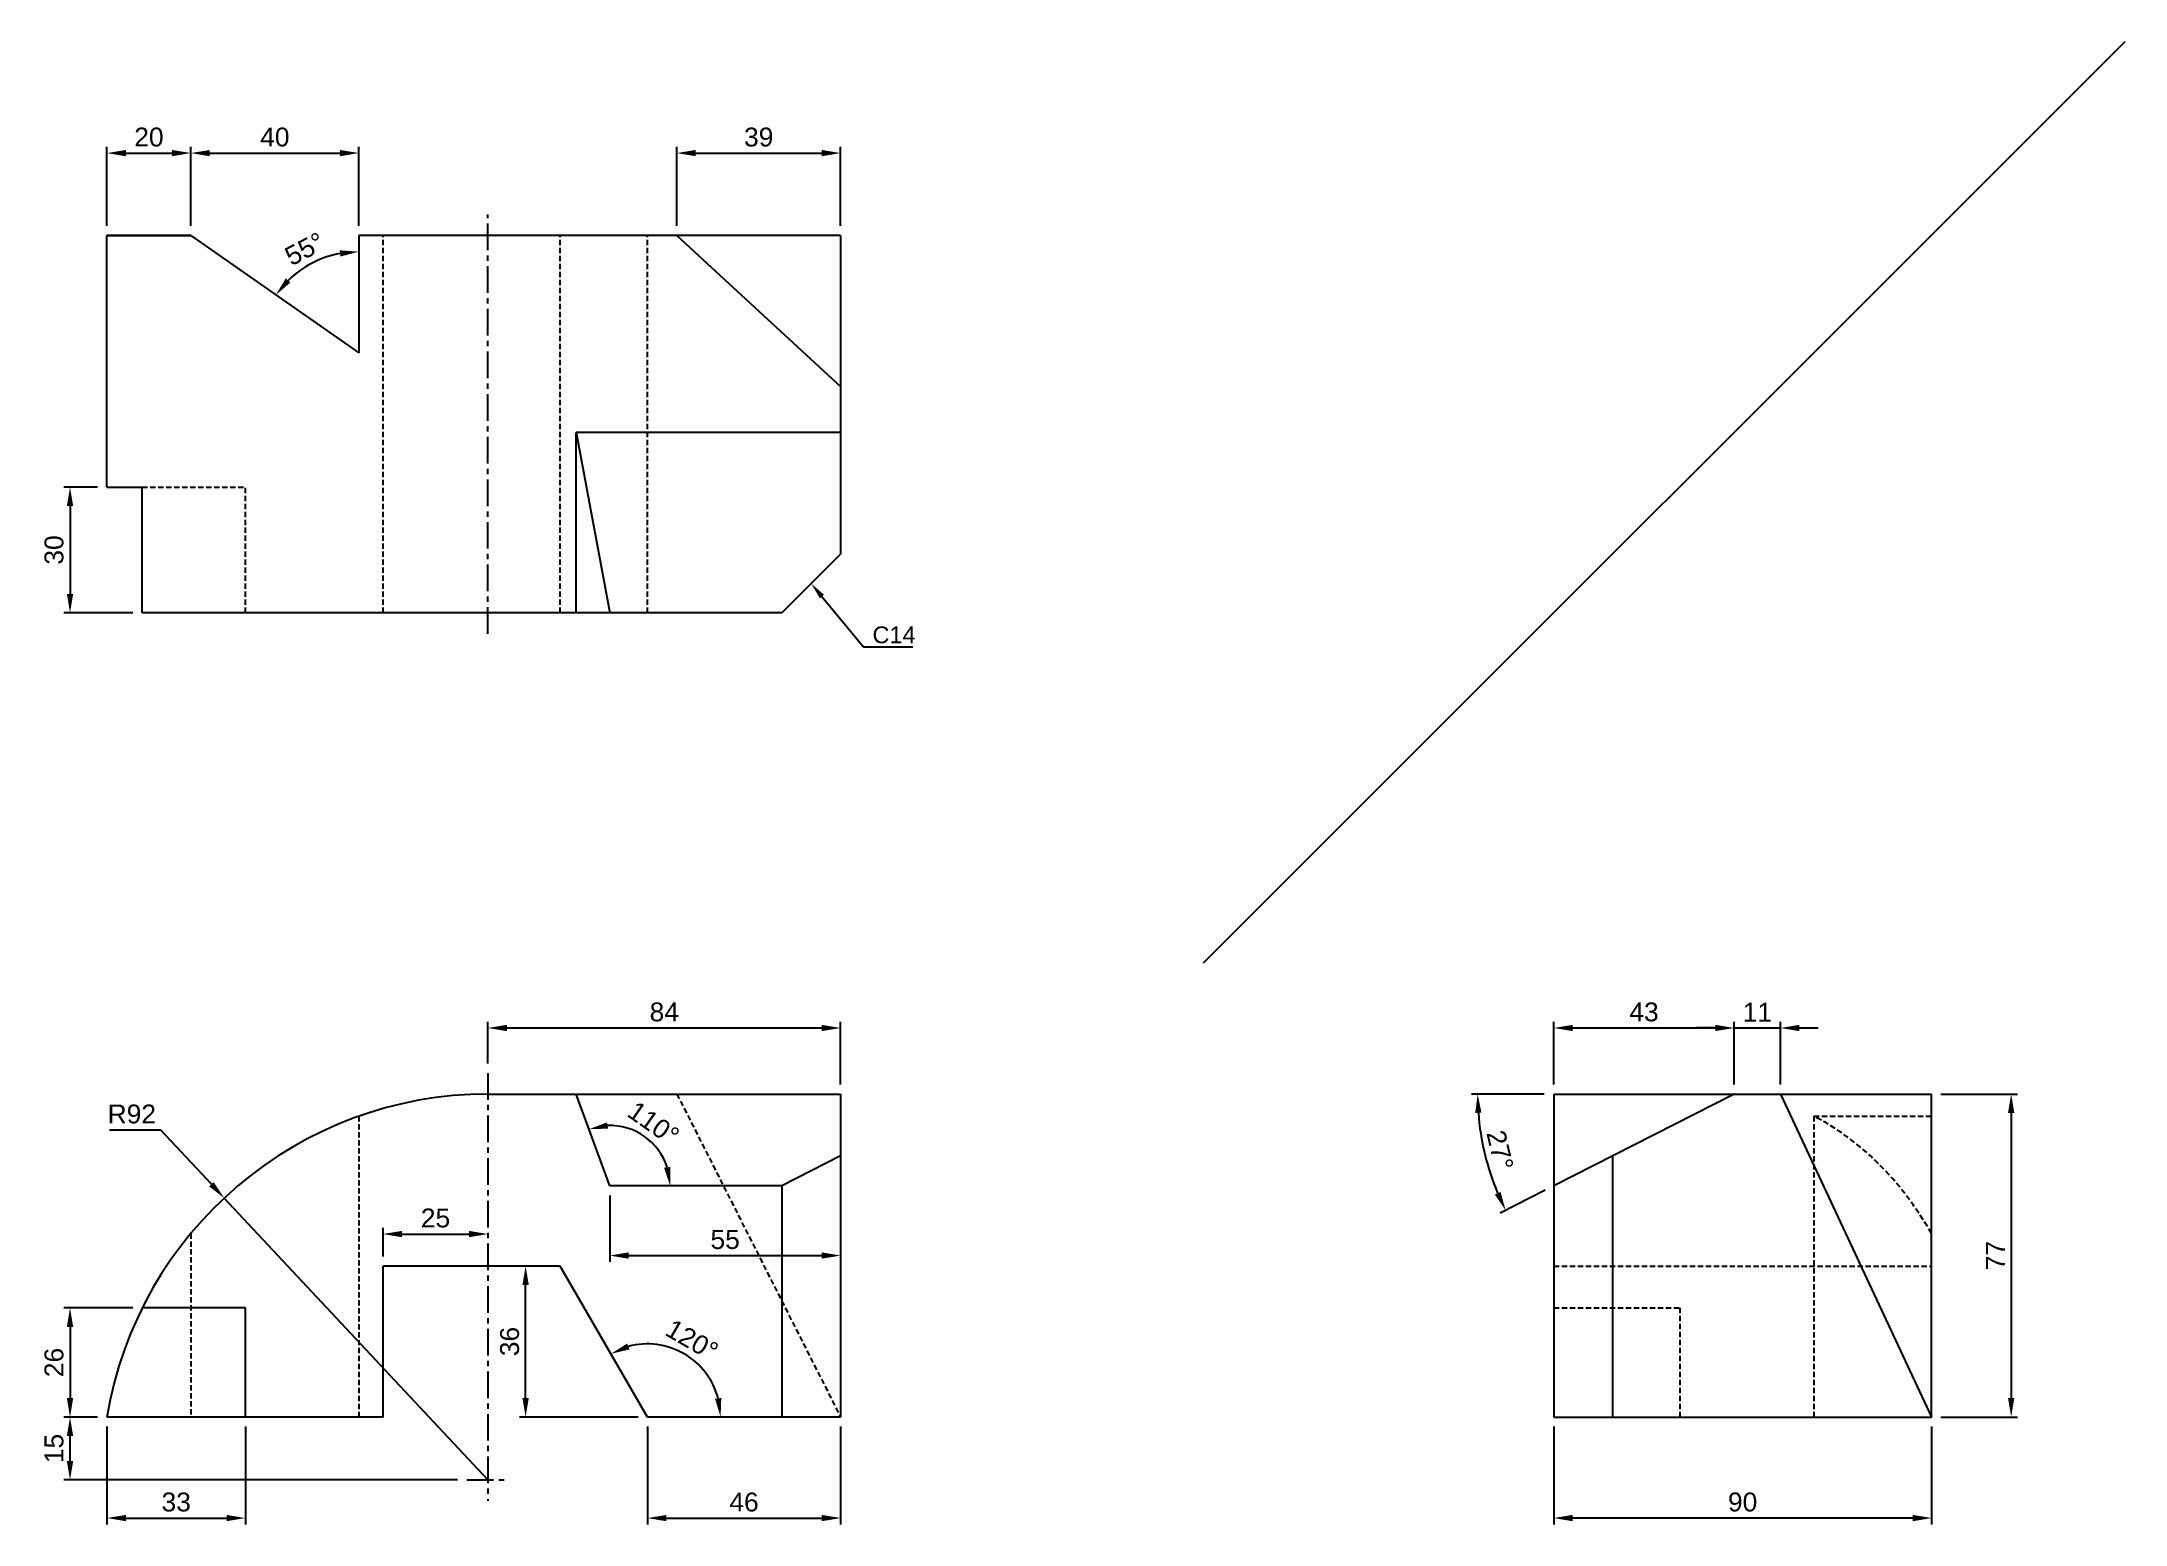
# Model space of a CAD drawing. Header units: millimetres. Extents: x 67 to 563, y 64 to 417.
import ezdxf
from ezdxf import colors
from ezdxf.entities.mleader import LeaderData, LeaderLine
from ezdxf.math import Vec2, Vec3

# ---------------------------------------------------------------- set-up
doc = ezdxf.new("R2010")
doc.units = ezdxf.units.MM
doc.header["$LTSCALE"] = 0.2
doc.linetypes.add('CENTER', pattern=[50.8, 31.75, -6.35, 6.35, -6.35])
doc.linetypes.add('HIDDEN', pattern=[9.525, 6.35, -3.175])
for name, color, linetype in [('center', 3, 'CENTER'), ('dim', 1, 'Continuous'), ('hidden', 2, 'HIDDEN'), ('model', 7, 'Continuous'), ('mview', 4, 'Continuous')]:
    doc.layers.add(name, color=color, linetype=linetype)
doc.styles.get("Standard").update_dxf_attribs({"font": 'arial.ttf'})
doc.dimstyles.new('ISO-25', dxfattribs={"dimscale": 1.5, "dimtxt": 3, "dimasz": 3, "dimexe": 1, "dimexo": 1.5, "dimgap": 1, "dimtad": 1, "dimtoh": 1, "dimtxsty": 'Standard', "dimcen": 0, "dimadec": 0, "dimazin": 0, "dimtfac": 1, "dimtmove": 0, "dimatfit": 3, "dimfxl": 1, "dimarcsym": 0})

# ---------------------------------------------------------------- blocks, each defined once
blk = doc.blocks.new('*D2')
at = {"layer": 'Defpoints', "color": 0, "transparency": 16777216}
for p in [(102.65, 390.87), (82.65, 371.27), (102.65, 371.27)]:
    blk.add_point(p, dxfattribs=at)
at = {"layer": 'dim', "color": 0, "lineweight": -2, "transparency": 16777216}
for p, q in [((82.65, 373.52), (82.65, 392.37)), ((102.65, 373.52), (102.65, 392.37)), ((87.15, 390.87), (98.15, 390.87))]:
    blk.add_line(p, q, dxfattribs=at)
at = {"layer": 'dim', "color": 0, "transparency": 16777216}
for points in [[(87.15, 391.62), (87.15, 390.12), (82.65, 390.87)], [(98.15, 391.62), (98.15, 390.12), (102.65, 390.87)]]:
    blk.add_solid(points, dxfattribs=at)
at = {"layer": 'dim', "color": 0, "transparency": 16777216, "insert": (92.65, 394.67), "char_height": 4.5, "attachment_point": 5}
blk.add_mtext('20', dxfattribs=at)
blk = doc.blocks.new('*D3')
at = {"layer": 'Defpoints', "color": 0, "transparency": 16777216}
for p in [(142.65, 390.87), (102.65, 371.27), (142.65, 371.27)]:
    blk.add_point(p, dxfattribs=at)
at = {"layer": 'dim', "color": 0, "lineweight": -2, "transparency": 16777216}
for p, q in [((102.65, 373.52), (102.65, 392.37)), ((142.65, 373.52), (142.65, 392.37)), ((107.15, 390.87), (138.15, 390.87))]:
    blk.add_line(p, q, dxfattribs=at)
at = {"layer": 'dim', "color": 0, "transparency": 16777216}
for points in [[(107.15, 391.62), (107.15, 390.12), (102.65, 390.87)], [(138.15, 391.62), (138.15, 390.12), (142.65, 390.87)]]:
    blk.add_solid(points, dxfattribs=at)
at = {"layer": 'dim', "color": 0, "transparency": 16777216, "insert": (122.65, 394.67), "char_height": 4.5, "attachment_point": 5}
blk.add_mtext('40', dxfattribs=at)
blk = doc.blocks.new('*D4')
at = {"layer": 'Defpoints', "color": 0, "transparency": 16777216}
for p in [(257.42, 390.87), (218.42, 371.27), (257.42, 371.27)]:
    blk.add_point(p, dxfattribs=at)
at = {"layer": 'dim', "color": 0, "lineweight": -2, "transparency": 16777216}
for p, q in [((218.42, 373.52), (218.42, 392.37)), ((257.42, 373.52), (257.42, 392.37)), ((222.92, 390.87), (252.92, 390.87))]:
    blk.add_line(p, q, dxfattribs=at)
at = {"layer": 'dim', "color": 0, "transparency": 16777216}
for points in [[(222.92, 391.62), (222.92, 390.12), (218.42, 390.87)], [(252.92, 391.62), (252.92, 390.12), (257.42, 390.87)]]:
    blk.add_solid(points, dxfattribs=at)
at = {"layer": 'dim', "color": 0, "transparency": 16777216, "insert": (237.92, 394.67), "char_height": 4.5, "attachment_point": 5}
blk.add_mtext('39', dxfattribs=at)
blk = doc.blocks.new('*D5')
at = {"layer": 'Defpoints', "color": 0, "transparency": 16777216}
for p in [(82.65, 311.27), (73.85, 281.27), (91.06, 281.27)]:
    blk.add_point(p, dxfattribs=at)
at = {"layer": 'dim', "color": 0, "lineweight": -2, "transparency": 16777216}
for p, q in [((80.4, 311.27), (72.35, 311.27)), ((73.85, 306.77), (73.85, 285.77)), ((88.81, 281.27), (72.35, 281.27))]:
    blk.add_line(p, q, dxfattribs=at)
at = {"layer": 'dim', "color": 0, "transparency": 16777216}
for points in [[(73.1, 306.77), (74.6, 306.77), (73.85, 311.27)], [(73.1, 285.77), (74.6, 285.77), (73.85, 281.27)]]:
    blk.add_solid(points, dxfattribs=at)
at = {"layer": 'dim', "color": 0, "transparency": 16777216, "insert": (70.05, 296.27), "char_height": 4.5, "attachment_point": 5, "rotation": 90}
blk.add_mtext('30', dxfattribs=at)
blk = doc.blocks.new('*D7')
at = {"layer": 'Defpoints', "color": 0, "transparency": 16777216}
for p in [(73.85, 89.59), (82.65, 89.59), (168.42, 74.59)]:
    blk.add_point(p, dxfattribs=at)
at = {"layer": 'dim', "color": 0, "lineweight": -2, "transparency": 16777216}
for p, q in [((80.4, 89.59), (72.35, 89.59)), ((73.85, 79.09), (73.85, 85.09)), ((166.17, 74.59), (72.35, 74.59))]:
    blk.add_line(p, q, dxfattribs=at)
at = {"layer": 'dim', "color": 0, "transparency": 16777216}
for points in [[(73.1, 85.09), (74.6, 85.09), (73.85, 89.59)], [(73.1, 79.09), (74.6, 79.09), (73.85, 74.59)]]:
    blk.add_solid(points, dxfattribs=at)
at = {"layer": 'dim', "color": 0, "transparency": 16777216, "insert": (70.05, 82.09), "char_height": 4.5, "attachment_point": 5, "rotation": 90}
blk.add_mtext('15', dxfattribs=at)
blk = doc.blocks.new('*D8')
at = {"layer": 'Defpoints', "color": 0, "transparency": 16777216}
for p in [(82.65, 89.59), (115.65, 89.59), (115.65, 65.51)]:
    blk.add_point(p, dxfattribs=at)
at = {"layer": 'dim', "color": 0, "lineweight": -2, "transparency": 16777216}
for p, q in [((82.65, 87.34), (82.65, 64.01)), ((115.65, 87.34), (115.65, 64.01)), ((87.15, 65.51), (111.15, 65.51))]:
    blk.add_line(p, q, dxfattribs=at)
at = {"layer": 'dim', "color": 0, "transparency": 16777216}
for points in [[(87.15, 66.26), (87.15, 64.76), (82.65, 65.51)], [(111.15, 66.26), (111.15, 64.76), (115.65, 65.51)]]:
    blk.add_solid(points, dxfattribs=at)
at = {"layer": 'dim', "color": 0, "transparency": 16777216, "insert": (99.15, 69.31), "char_height": 4.5, "attachment_point": 5}
blk.add_mtext('33', dxfattribs=at)
blk = doc.blocks.new('*D9')
at = {"layer": 'Defpoints', "color": 0, "transparency": 16777216}
for p in [(91.06, 115.59), (73.85, 89.59), (82.65, 89.59)]:
    blk.add_point(p, dxfattribs=at)
at = {"layer": 'dim', "color": 0, "lineweight": -2, "transparency": 16777216}
for p, q in [((88.81, 115.59), (72.35, 115.59)), ((73.85, 111.09), (73.85, 94.09)), ((80.4, 89.59), (72.35, 89.59))]:
    blk.add_line(p, q, dxfattribs=at)
at = {"layer": 'dim', "color": 0, "transparency": 16777216}
for points in [[(73.1, 111.09), (74.6, 111.09), (73.85, 115.59)], [(73.1, 94.09), (74.6, 94.09), (73.85, 89.59)]]:
    blk.add_solid(points, dxfattribs=at)
at = {"layer": 'dim', "color": 0, "transparency": 16777216, "insert": (70.05, 102.59), "char_height": 4.5, "attachment_point": 5, "rotation": 90}
blk.add_mtext('26', dxfattribs=at)
blk = doc.blocks.new('*D10')
at = {"layer": 'Defpoints', "color": 0, "transparency": 16777216}
for p in [(173.42, 133.21), (148.42, 125.59), (173.42, 125.59)]:
    blk.add_point(p, dxfattribs=at)
at = {"layer": 'dim', "color": 0, "lineweight": -2, "transparency": 16777216}
for p, q in [((148.42, 127.84), (148.42, 134.71)), ((152.92, 133.21), (168.92, 133.21))]:
    blk.add_line(p, q, dxfattribs=at)
at = {"layer": 'dim', "color": 0, "transparency": 16777216}
for points in [[(152.92, 133.96), (152.92, 132.46), (148.42, 133.21)], [(168.92, 133.96), (168.92, 132.46), (173.42, 133.21)]]:
    blk.add_solid(points, dxfattribs=at)
at = {"layer": 'dim', "color": 0, "transparency": 16777216, "insert": (160.92, 137.01), "char_height": 4.5, "attachment_point": 5}
blk.add_mtext('25', dxfattribs=at)
blk = doc.blocks.new('*D11')
at = {"layer": 'Defpoints', "color": 0, "transparency": 16777216}
for p in [(182.39, 125.59), (190.63, 125.59), (211.42, 89.59)]:
    blk.add_point(p, dxfattribs=at)
at = {"layer": 'dim', "color": 0, "lineweight": -2, "transparency": 16777216}
for p, q in [((182.39, 94.09), (182.39, 121.09)), ((209.17, 89.59), (180.89, 89.59))]:
    blk.add_line(p, q, dxfattribs=at)
at = {"layer": 'dim', "color": 0, "transparency": 16777216}
for points in [[(181.64, 121.09), (183.14, 121.09), (182.39, 125.59)], [(181.64, 94.09), (183.14, 94.09), (182.39, 89.59)]]:
    blk.add_solid(points, dxfattribs=at)
at = {"layer": 'dim', "color": 0, "transparency": 16777216, "insert": (178.59, 107.59), "char_height": 4.5, "attachment_point": 5, "rotation": 90}
blk.add_mtext('36', dxfattribs=at)
blk = doc.blocks.new('*D12')
at = {"layer": 'Defpoints', "color": 0, "transparency": 16777216}
for p in [(257.42, 151.81), (202.42, 144.68), (257.42, 128.08)]:
    blk.add_point(p, dxfattribs=at)
at = {"layer": 'dim', "color": 0, "lineweight": -2, "transparency": 16777216}
for p, q in [((202.42, 142.43), (202.42, 126.58)), ((206.92, 128.08), (252.92, 128.08))]:
    blk.add_line(p, q, dxfattribs=at)
at = {"layer": 'dim', "color": 0, "transparency": 16777216}
for points in [[(206.92, 128.83), (206.92, 127.33), (202.42, 128.08)], [(252.92, 128.83), (252.92, 127.33), (257.42, 128.08)]]:
    blk.add_solid(points, dxfattribs=at)
at = {"layer": 'dim', "color": 0, "transparency": 16777216, "insert": (229.92, 131.87), "char_height": 4.5, "attachment_point": 5}
blk.add_mtext('55', dxfattribs=at)
blk = doc.blocks.new('*D13')
at = {"layer": 'Defpoints', "color": 0, "transparency": 16777216}
for p in [(211.42, 89.59), (257.42, 89.59), (257.42, 65.51)]:
    blk.add_point(p, dxfattribs=at)
at = {"layer": 'dim', "color": 0, "lineweight": -2, "transparency": 16777216}
for p, q in [((211.42, 87.34), (211.42, 64.01)), ((257.42, 87.34), (257.42, 64.01)), ((215.92, 65.51), (252.92, 65.51))]:
    blk.add_line(p, q, dxfattribs=at)
at = {"layer": 'dim', "color": 0, "transparency": 16777216}
for points in [[(215.92, 66.26), (215.92, 64.76), (211.42, 65.51)], [(252.92, 66.26), (252.92, 64.76), (257.42, 65.51)]]:
    blk.add_solid(points, dxfattribs=at)
at = {"layer": 'dim', "color": 0, "transparency": 16777216, "insert": (234.42, 69.31), "char_height": 4.5, "attachment_point": 5}
blk.add_mtext('46', dxfattribs=at)
blk = doc.blocks.new('*D14')
at = {"layer": 'Defpoints', "color": 0, "transparency": 16777216}
for p in [(257.42, 182.33), (173.42, 171.59), (257.42, 166.59)]:
    blk.add_point(p, dxfattribs=at)
at = {"layer": 'dim', "color": 0, "lineweight": -2, "transparency": 16777216}
for p, q in [((173.42, 173.84), (173.42, 183.83)), ((257.42, 168.84), (257.42, 183.83)), ((177.92, 182.33), (252.92, 182.33))]:
    blk.add_line(p, q, dxfattribs=at)
at = {"layer": 'dim', "color": 0, "transparency": 16777216}
for points in [[(177.92, 183.08), (177.92, 181.58), (173.42, 182.33)], [(252.92, 183.08), (252.92, 181.58), (257.42, 182.33)]]:
    blk.add_solid(points, dxfattribs=at)
at = {"layer": 'dim', "color": 0, "transparency": 16777216, "insert": (215.42, 186.13), "char_height": 4.5, "attachment_point": 5}
blk.add_mtext('84', dxfattribs=at)
blk = doc.blocks.new('*D15')
at = {"layer": 'Defpoints', "color": 0, "transparency": 16777216}
for p in [(470.32, 182.33), (427.32, 166.59), (470.32, 166.59)]:
    blk.add_point(p, dxfattribs=at)
at = {"layer": 'dim', "color": 0, "lineweight": -2, "transparency": 16777216}
for p, q in [((427.32, 168.84), (427.32, 183.83)), ((470.32, 168.84), (470.32, 183.83)), ((431.82, 182.33), (465.82, 182.33))]:
    blk.add_line(p, q, dxfattribs=at)
at = {"layer": 'dim', "color": 0, "transparency": 16777216}
for points in [[(431.82, 183.08), (431.82, 181.58), (427.32, 182.33)], [(465.82, 183.08), (465.82, 181.58), (470.32, 182.33)]]:
    blk.add_solid(points, dxfattribs=at)
at = {"layer": 'dim', "color": 0, "transparency": 16777216, "insert": (448.82, 186.13), "char_height": 4.5, "attachment_point": 5}
blk.add_mtext('43', dxfattribs=at)
blk = doc.blocks.new('*D16')
at = {"layer": 'Defpoints', "color": 0, "transparency": 16777216}
for p in [(481.32, 182.33), (470.32, 166.59), (481.32, 166.59)]:
    blk.add_point(p, dxfattribs=at)
at = {"layer": 'dim', "color": 0, "lineweight": -2, "transparency": 16777216}
for p, q in [((470.32, 168.84), (470.32, 183.83)), ((481.32, 168.84), (481.32, 183.83)), ((465.82, 182.33), (461.32, 182.33)), ((470.32, 182.33), (481.32, 182.33)), ((485.82, 182.33), (490.32, 182.33))]:
    blk.add_line(p, q, dxfattribs=at)
at = {"layer": 'dim', "color": 0, "transparency": 16777216}
for points in [[(465.82, 183.08), (465.82, 181.58), (470.32, 182.33)], [(485.82, 183.08), (485.82, 181.58), (481.32, 182.33)]]:
    blk.add_solid(points, dxfattribs=at)
at = {"layer": 'dim', "color": 0, "transparency": 16777216, "insert": (475.82, 186.09), "char_height": 4.5, "attachment_point": 5}
blk.add_mtext('11', dxfattribs=at)
blk = doc.blocks.new('*D17')
at = {"layer": 'Defpoints', "color": 0, "transparency": 16777216}
for p in [(517.32, 166.59), (517.32, 89.59), (536.29, 89.59)]:
    blk.add_point(p, dxfattribs=at)
at = {"layer": 'dim', "color": 0, "lineweight": -2, "transparency": 16777216}
for p, q in [((519.57, 166.59), (537.79, 166.59)), ((536.29, 162.09), (536.29, 94.09)), ((519.57, 89.59), (537.79, 89.59))]:
    blk.add_line(p, q, dxfattribs=at)
at = {"layer": 'dim', "color": 0, "transparency": 16777216}
for points in [[(535.54, 162.09), (537.04, 162.09), (536.29, 166.59)], [(535.54, 94.09), (537.04, 94.09), (536.29, 89.59)]]:
    blk.add_solid(points, dxfattribs=at)
at = {"layer": 'dim', "color": 0, "transparency": 16777216, "insert": (532.54, 128.09), "char_height": 4.5, "attachment_point": 5, "rotation": 90}
blk.add_mtext('77', dxfattribs=at)
blk = doc.blocks.new('*D18')
at = {"layer": 'Defpoints', "color": 0, "transparency": 16777216}
for p in [(427.32, 89.59), (517.32, 89.59), (427.32, 65.51)]:
    blk.add_point(p, dxfattribs=at)
at = {"layer": 'dim', "color": 0, "lineweight": -2, "transparency": 16777216}
for p, q in [((427.32, 87.34), (427.32, 64.01)), ((517.32, 87.34), (517.32, 64.01)), ((512.82, 65.51), (431.82, 65.51))]:
    blk.add_line(p, q, dxfattribs=at)
at = {"layer": 'dim', "color": 0, "transparency": 16777216}
for points in [[(431.82, 66.26), (431.82, 64.76), (427.32, 65.51)], [(512.82, 66.26), (512.82, 64.76), (517.32, 65.51)]]:
    blk.add_solid(points, dxfattribs=at)
at = {"layer": 'dim', "color": 0, "transparency": 16777216, "insert": (472.32, 69.31), "char_height": 4.5, "attachment_point": 5}
blk.add_mtext('90', dxfattribs=at)
blk = doc.blocks.new('*D19')
at = {"layer": 'Defpoints', "color": 0, "transparency": 16777216}
for p in [(102.65, 371.27), (142.65, 371.27), (135.06, 366.15), (142.65, 343.26), (142.65, 343.26)]:
    blk.add_point(p, dxfattribs=at)
at = {"layer": 'dim', "color": 0, "lineweight": -2, "transparency": 16777216}
blk.add_arc((142.65, 343.26), 24.11, 100.7078, 134.2922, dxfattribs=at)
at = {"layer": 'dim', "color": 0, "transparency": 16777216}
for points in [[(138.1, 367.7), (138.24, 366.21), (142.65, 367.37)], [(126.38, 360.03), (125.24, 361), (122.9, 357.09)]]:
    blk.add_solid(points, dxfattribs=at)
at = {"layer": 'dim', "color": 0, "transparency": 16777216, "insert": (129.77, 368.01), "char_height": 4.5, "attachment_point": 5, "rotation": 27.5}
blk.add_mtext('55°', dxfattribs=at)
blk = doc.blocks.new('*D20')
at = {"layer": 'Defpoints', "color": 0, "transparency": 16777216}
for p in [(194.44, 166.59), (213.97, 153.28), (202.42, 144.68), (202.42, 144.68), (243.42, 144.68)]:
    blk.add_point(p, dxfattribs=at)
at = {"layer": 'dim', "color": 0, "lineweight": -2, "transparency": 16777216}
blk.add_arc((202.42, 144.68), 14.4, 17.9793, 92.0207, dxfattribs=at)
at = {"layer": 'dim', "color": 0, "transparency": 16777216}
for points in [[(202.05, 158.33), (201.77, 159.81), (197.49, 158.21)], [(216.86, 149.24), (215.37, 149.01), (216.82, 144.68)]]:
    blk.add_solid(points, dxfattribs=at)
at = {"layer": 'dim', "color": 0, "transparency": 16777216, "insert": (212.86, 159.59), "char_height": 4.5, "attachment_point": 5, "rotation": 325}
blk.add_mtext('110°', dxfattribs=at)
blk = doc.blocks.new('*D21')
at = {"layer": 'Defpoints', "color": 0, "transparency": 16777216}
for p in [(190.63, 125.59), (224.76, 100.79), (211.42, 89.59), (211.42, 89.59), (257.42, 89.59)]:
    blk.add_point(p, dxfattribs=at)
at = {"layer": 'dim', "color": 0, "lineweight": -2, "transparency": 16777216}
blk.add_arc((211.42, 89.59), 17.42, 14.8437, 105.1563, dxfattribs=at)
at = {"layer": 'dim', "color": 0, "transparency": 16777216}
for points in [[(207.15, 105.71), (206.58, 107.09), (202.71, 104.67)], [(229, 94.15), (227.51, 93.95), (228.84, 89.59)]]:
    blk.add_solid(points, dxfattribs=at)
at = {"layer": 'dim', "color": 0, "transparency": 16777216, "insert": (222.03, 107.96), "char_height": 4.5, "attachment_point": 5, "rotation": 330}
blk.add_mtext('120°', dxfattribs=at)
blk = doc.blocks.new('*D22')
at = {"layer": 'Defpoints', "color": 0, "transparency": 16777216}
for p in [(427.32, 166.59), (470.32, 166.59), (517.32, 166.59), (409.95, 157.03), (427.32, 144.68)]:
    blk.add_point(p, dxfattribs=at)
at = {"layer": 'dim', "color": 0, "lineweight": -2, "transparency": 16777216}
for p, q in [((425.07, 166.59), (407.69, 166.59)), ((425.31, 143.66), (414.52, 138.16))]:
    blk.add_line(p, q, dxfattribs=at)
blk.add_arc((470.32, 166.59), 61.13, 184.219, 202.781, dxfattribs=at)
at = {"layer": 'dim', "color": 0, "transparency": 16777216}
for points in [[(408.61, 162.06), (410.11, 162.12), (409.19, 166.59)], [(414.64, 143.24), (413.28, 142.61), (415.86, 138.84)]]:
    blk.add_solid(points, dxfattribs=at)
at = {"layer": 'dim', "color": 0, "transparency": 16777216, "insert": (414.54, 153.2), "char_height": 4.5, "attachment_point": 5, "rotation": 283.5}
blk.add_mtext('27°', dxfattribs=at)
blk = doc.blocks.new('*D23')
at = {"layer": 'Defpoints', "color": 0, "transparency": 16777216}
for p in [(110.59, 141.79), (173.42, 74.59)]:
    blk.add_point(p, dxfattribs=at)
at = {"layer": 'dim', "color": 0, "lineweight": -2, "transparency": 16777216}
for p, q in [((83.23, 158.01), (95.43, 158.01)), ((95.43, 158.01), (107.52, 145.08)), ((173.42, 74.59), (110.59, 141.79))]:
    blk.add_line(p, q, dxfattribs=at)
at = {"layer": 'dim', "color": 0, "transparency": 16777216}
blk.add_solid([(108.06, 145.59), (106.97, 144.57), (110.59, 141.79)], dxfattribs=at)
at = {"layer": 'dim', "color": 0, "transparency": 16777216, "insert": (88.58, 161.8), "char_height": 4.5, "attachment_point": 5}
blk.add_mtext('R92', dxfattribs=at)

msp = doc.modelspace()

# ---------------------------------------------------------------- linework, layer by layer
at = {"layer": 'center'}
for p, q in [((173.419, 276.266), (173.419, 376.266)), ((173.419, 171.589), (173.419, 69.589)), ((168.419, 74.589), (178.419, 74.589))]:
    msp.add_line(p, q, dxfattribs=at)
at = {"layer": 'hidden'}
for p, q in [((148.419, 281.266), (148.419, 371.266)), ((190.634, 281.266), (190.634, 371.266)), ((211.419, 281.266), (211.419, 371.266)), ((91.06, 311.266), (115.65, 311.266)), ((115.65, 281.266), (115.65, 311.266)), ((218.419, 166.589), (257.419, 89.589)), ((142.65, 161.292), (142.65, 89.589)), ((489.31, 161.292), (489.31, 89.589)), ((489.31, 161.292), (517.319, 161.292)), ((102.65, 133.375), (102.65, 89.589)), ((427.319, 125.589), (517.319, 125.589)), ((427.319, 115.589), (457.319, 115.589)), ((457.319, 115.589), (457.319, 89.589))]:
    msp.add_line(p, q, dxfattribs=at)
msp.add_ellipse((467.766, 74.589), major_axis=(0, -92), ratio=0.7002075, start_param=2.2639612, end_param=2.8005764, dxfattribs=at)
at = {"layer": 'model'}
for p, q in [((82.65, 371.266), (102.65, 371.266)), ((102.65, 371.266), (82.65, 371.266)), ((82.65, 311.266), (82.65, 371.266)), ((102.65, 371.266), (142.65, 343.258)), ((257.419, 371.266), (142.65, 371.266)), ((142.65, 371.266), (142.65, 343.258)), ((218.419, 371.266), (257.419, 335.266)), ((257.419, 371.266), (257.419, 295.266)), ((194.444, 281.266), (194.444, 324.266)), ((257.419, 324.266), (194.444, 324.266)), ((194.444, 324.266), (202.419, 281.266)), ((82.65, 311.266), (91.06, 311.266)), ((91.06, 281.266), (91.06, 311.266)), ((243.419, 281.266), (257.419, 295.266)), ((243.419, 281.266), (91.06, 281.266)), ((173.419, 166.589), (257.419, 166.589)), ((202.419, 144.68), (194.444, 166.589)), ((257.419, 166.589), (257.419, 89.589)), ((427.319, 166.589), (427.319, 89.589)), ((427.319, 166.589), (517.319, 166.589)), ((470.319, 166.589), (427.319, 144.68)), ((481.319, 166.589), (517.319, 89.589)), ((517.319, 89.589), (517.319, 166.589)), ((257.419, 151.813), (243.419, 144.68)), ((441.319, 151.813), (441.319, 89.589)), ((243.419, 144.68), (202.419, 144.68)), ((243.419, 144.68), (243.419, 89.589)), ((190.634, 125.589), (148.419, 125.589)), ((148.419, 89.589), (148.419, 125.589)), ((211.419, 89.589), (190.634, 125.589)), ((115.65, 115.589), (91.06, 115.589)), ((115.65, 89.589), (115.65, 115.589)), ((148.419, 89.589), (82.65, 89.589)), ((257.419, 89.589), (211.419, 89.589)), ((257.419, 89.589), (211.419, 89.589)), ((427.319, 89.589), (517.319, 89.589))]:
    msp.add_line(p, q, dxfattribs=at)
msp.add_arc((173.419, 74.589), 92, 90, 170.61641, dxfattribs=at)
at = {"layer": 'mview'}
msp.add_line((343.902, 197.85), (563.488, 417.435), dxfattribs=at)

# ---------------------------------------------------------------- dimensions: what is measured, and where the dimension line sits
at = {"layer": 'dim'}
for base, p1, p2, picture, middle in [((102.65, 390.871), (82.65, 371.266), (102.65, 371.266), '*D2', (92.65, 394.668)), ((142.65, 390.871), (102.65, 371.266), (142.65, 371.266), '*D3', (122.65, 394.668)), ((257.419, 390.871), (218.419, 371.266), (257.419, 371.266), '*D4', (237.919, 394.67)), ((257.419, 182.327), (173.419, 171.589), (257.419, 166.589), '*D14', (215.419, 186.125)), ((470.319, 182.327), (427.319, 166.589), (470.319, 166.589), '*D15', (448.819, 186.127)), ((481.319, 182.327), (470.319, 166.589), (481.319, 166.589), '*D16', (475.819, 186.087)), ((115.65, 65.51), (82.65, 89.589), (115.65, 89.589), '*D8', (99.15, 69.309)), ((257.419, 65.51), (211.419, 89.589), (257.419, 89.589), '*D13', (234.419, 69.308)), ((427.319, 65.51), (517.319, 89.589), (427.319, 89.589), '*D18', (472.319, 69.308))]:
    dim = msp.add_linear_dim(base=base, p1=p1, p2=p2, dimstyle='ISO-25', dxfattribs=at)
    dim.commit()
    dim.dimension.update_dxf_attribs({"geometry": picture, "text_midpoint": middle})
for base, line1, line2, picture, middle in [((135.065, 366.148), ((102.65, 371.266), (142.65, 343.258)), ((142.65, 371.266), (142.65, 343.258)), '*D19', (129.766, 368.008)), ((213.969, 153.279), ((243.419, 144.68), (202.419, 144.68)), ((202.419, 144.68), (194.444, 166.589)), '*D20', (212.856, 159.586)), ((409.946, 157.027), ((470.319, 166.589), (427.319, 144.68)), ((427.319, 166.589), (517.319, 166.589)), '*D22', (414.538, 153.198)), ((224.762, 100.786), ((257.419, 89.589), (211.419, 89.589)), ((211.419, 89.589), (190.634, 125.589)), '*D21', (222.027, 107.963))]:
    dim = msp.add_angular_dim_2l(base=base, line1=line1, line2=line2, dimstyle='ISO-25', dxfattribs=at)
    dim.commit()
    dim.dimension.update_dxf_attribs({"geometry": picture, "text_midpoint": middle})
for base, p1, p2, picture, middle in [((73.848, 281.266), (82.65, 311.266), (91.06, 281.266), '*D5', (70.049, 296.266)), ((536.289, 89.589), (517.319, 166.589), (517.319, 89.589), '*D17', (532.539, 128.089)), ((73.848, 89.589), (91.06, 115.589), (82.65, 89.589), '*D9', (70.051, 102.589)), ((73.848, 89.589), (168.419, 74.589), (82.65, 89.589), '*D7', (70.051, 82.089))]:
    dim = msp.add_linear_dim(base=base, p1=p1, p2=p2, angle=90, dimstyle='ISO-25', dxfattribs=at)
    dim.commit()
    dim.dimension.update_dxf_attribs({"geometry": picture, "text_midpoint": middle})
dim = msp.add_radius_dim(center=(173.419, 74.589), mpoint=(110.589, 141.794), dimstyle='ISO-25', dxfattribs=at)
dim.commit()
dim.dimension.update_dxf_attribs({"geometry": '*D23', "text_midpoint": (88.578, 158.006), "dimtype": 164})
for base, p1, p2, picture, middle in [((257.419, 128.079), (202.419, 144.68), (257.419, 151.813), '*D12', (229.919, 131.867)), ((173.419, 133.215), (148.419, 125.589), (173.419, 125.589), '*D10', (160.919, 137.012))]:
    dim = msp.add_linear_dim(base=base, p1=p1, p2=p2, dimstyle='ISO-25', override={"dimse2": 1}, dxfattribs=at)
    dim.commit()
    dim.dimension.update_dxf_attribs({"geometry": picture, "text_midpoint": middle})
dim = msp.add_linear_dim(base=(182.386, 125.589), p1=(211.419, 89.589), p2=(190.634, 125.589), angle=90, dimstyle='ISO-25', override={"dimse2": 1}, dxfattribs=at)
dim.commit()
dim.dimension.update_dxf_attribs({"geometry": '*D11', "text_midpoint": (178.587, 107.589)})

# ---------------------------------------------------------------- leaders
ml = msp.add_multileader_mtext('Standard', dxfattribs=at)
ml.set_content('C14', color=256)
ml.set_leader_properties()
ml.build(insert=Vec2(0, 0))
ml.multileader.update_dxf_attribs({"text_left_attachment_type": 5})
ctx = ml.context
ctx.base_point, ctx.plane_origin = Vec3(263.024, 273.172), Vec3(250.419, 288.266)
ctx.left_attachment = 5
notes = []
notes.append((ctx, [(0, (1, 1, 0), (262.895, 273.172), (1, 0), 0.129, [(0, [(250.419, 288.266)], 0, [])])]))
ctx.mtext.insert, ctx.mtext.flow_direction = Vec3(265.024, 278.04), 5
for ctx, leaders in notes:
    for number, flags, end, landing, length, lines in leaders:
        leader = LeaderData()
        leader.index, (leader.has_last_leader_line, leader.has_dogleg_vector, leader.attachment_direction) = number, flags
        leader.last_leader_point, leader.dogleg_vector, leader.dogleg_length = Vec3(end), Vec3(landing), length
        for number, points, colour, breaks in lines:
            line = LeaderLine()
            line.index, line.vertices, line.color, line.breaks = number, Vec3.list(points), colors.encode_raw_color(colour), breaks
            leader.lines.append(line)
        ctx.leaders.append(leader)

doc.saveas('drawing.dxf')
